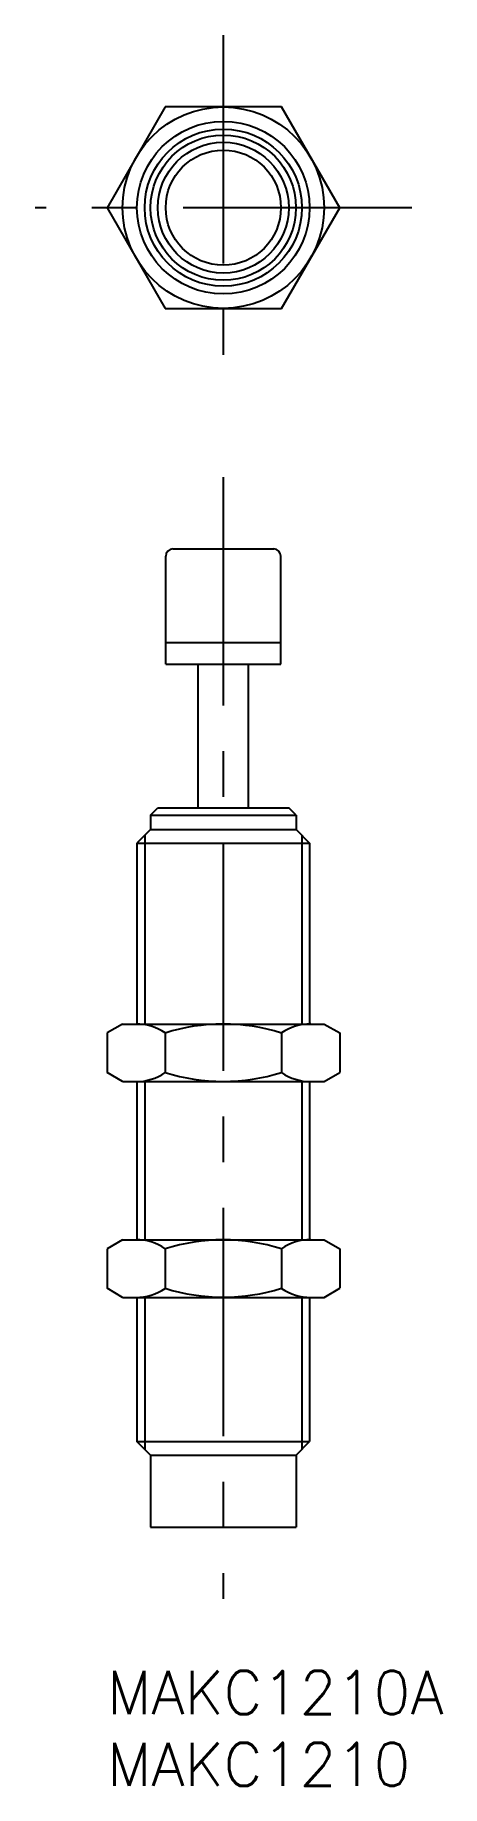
# Model space of a CAD drawing. Extents: x -5 to 23, y -8 to 114.
import ezdxf

# ---------------------------------------------------------------- set-up
doc = ezdxf.new("R2010")
doc.units = 0
doc.header["$LTSCALE"] = 0.5
doc.linetypes.add('CENTER', pattern=[50.8, 31.75, -6.35, 6.35, -6.35])
for name, color, linetype in [('MSM_CENTER', 1, 'CENTER'), ('MSM_CONTINUOUS', 7, 'CONTINUOUS'), ('MSM_NARROW', 5, 'CONTINUOUS'), ('MSM_PART_NUMBER', 7, 'CONTINUOUS')]:
    doc.layers.add(name, color=color, linetype=linetype)
doc.styles.get("Standard").update_dxf_attribs({"font": 'txt.shx', "height": 3, "bigfont": 'bigfont.shx'})

# ---------------------------------------------------------------- blocks, each defined once
blk = doc.blocks.new('*U2')
at = {"layer": 'MSM_PART_NUMBER'}
blk.add_text('MAKC1210A', height=3, dxfattribs=at).set_placement((0, -3))
blk = doc.blocks.new('*U3')
at = {"layer": 'MSM_PART_NUMBER'}
blk.add_text('MAKC1210', height=3, dxfattribs=at).set_placement((0, -8))

msp = doc.modelspace()

# ---------------------------------------------------------------- linework, layer by layer
at = {"layer": 'MSM_CENTER'}
for p, q in [((8.08, 113.73), (8.08, 89.73)), ((21.17, 101.73), (-5, 101.73)), ((8.08, 83), (8.08, 5))]:
    msp.add_line(p, q, dxfattribs=at)
at = {"layer": 'MSM_CONTINUOUS'}
for p, q in [((4.04, 108.73), (0, 101.73)), ((12.12, 108.73), (4.04, 108.73)), ((16.17, 101.73), (12.12, 108.73)), ((0, 101.73), (4.04, 94.73)), ((12.12, 94.73), (16.17, 101.73)), ((4.04, 94.73), (12.12, 94.73)), ((4.58, 78), (11.58, 78)), ((4.08, 70), (4.08, 77.5)), ((12.08, 70), (12.08, 77.5)), ((4.08, 71.5), (12.08, 71.5)), ((4.08, 70), (12.08, 70)), ((6.33, 60), (6.33, 70)), ((9.83, 60), (9.83, 70)), ((3.03, 59.5), (3.53, 60)), ((3.53, 60), (12.64, 60)), ((13.14, 59.5), (12.64, 60)), ((3.03, 58.5), (2.08, 57.55)), ((3.03, 59.5), (13.14, 59.5)), ((3.03, 59.5), (3.03, 58.5)), ((3.03, 58.5), (13.14, 58.5)), ((13.14, 59.5), (13.14, 58.5)), ((13.14, 58.5), (14.08, 57.55)), ((2.08, 57.55), (2.08, 44.97)), ((2.08, 57.55), (14.08, 57.55)), ((14.08, 57.55), (14.08, 44.97)), ((1.08, 44.97), (0, 44.35)), ((0, 44.35), (0, 41.6)), ((1.08, 44.97), (15.08, 44.97)), ((4.04, 44.35), (4.04, 41.6)), ((12.12, 44.35), (12.12, 41.6)), ((15.08, 44.97), (16.17, 44.35)), ((16.17, 44.35), (16.17, 41.6)), ((1.08, 40.97), (0, 41.6)), ((15.08, 40.97), (16.17, 41.6)), ((1.08, 40.97), (15.08, 40.97)), ((2.08, 40.97), (2.08, 29.97)), ((14.08, 40.97), (14.08, 29.97)), ((1.08, 29.97), (0, 29.35)), ((0, 29.35), (0, 26.6)), ((1.08, 29.97), (15.08, 29.97)), ((4.04, 29.35), (4.04, 26.6)), ((12.12, 29.35), (12.12, 26.6)), ((15.08, 29.97), (16.17, 29.35)), ((16.17, 29.35), (16.17, 26.6)), ((1.08, 25.97), (0, 26.6)), ((1.08, 25.97), (15.08, 25.97)), ((2.08, 25.97), (2.08, 15.95)), ((14.08, 25.97), (14.08, 15.95)), ((15.08, 25.97), (16.17, 26.6)), ((2.08, 15.95), (14.08, 15.95)), ((3.03, 15), (2.08, 15.95)), ((13.14, 15), (14.08, 15.95)), ((3.03, 15), (13.14, 15)), ((3.03, 15), (3.03, 10)), ((5.38, 15), (5.38, 15)), ((13.14, 15), (13.14, 10)), ((3.03, 10), (13.14, 10))]:
    msp.add_line(p, q, dxfattribs=at)
for radius in [7, 6, 5.05, 4.55, 4]:
    msp.add_circle((8.08, 101.73), radius, dxfattribs=at)
for centre, radius, start, end in [((4.58, 77.5), 0.5, 90, 180), ((11.58, 77.5), 0.5, 0, 90), ((2.02, 41.4), 3.58, 55.6158, 90), ((8.08, 31.6), 13.37, 72.412, 107.588), ((14.15, 41.4), 3.58, 90, 124.3842), ((2.02, 44.55), 3.58, 270, 304.3842), ((8.08, 54.35), 13.37, 252.412, 287.588), ((14.15, 44.55), 3.58, 235.6158, 270), ((2.02, 26.4), 3.58, 55.6158, 90), ((8.08, 16.6), 13.37, 72.412, 107.588), ((14.15, 26.4), 3.58, 90, 124.3842), ((2.02, 29.55), 3.58, 270, 304.3842), ((8.08, 39.35), 13.37, 252.412, 287.588), ((14.15, 29.55), 3.58, 235.6158, 270)]:
    msp.add_arc(centre, radius, start, end, dxfattribs=at)
at = {"layer": 'MSM_NARROW'}
for p, q in [((2.62, 58.09), (2.62, 44.97)), ((13.54, 58.09), (13.54, 44.97)), ((2.62, 40.97), (2.62, 29.97)), ((13.54, 40.97), (13.54, 29.97)), ((2.62, 25.97), (2.62, 15.41)), ((13.54, 25.97), (13.54, 15.41))]:
    msp.add_line(p, q, dxfattribs=at)
msp.add_circle((8.08, 101.73), 5.46, dxfattribs=at)

# ---------------------------------------------------------------- block references
at = {"layer": 'MSM_CONTINUOUS'}
for name in ['*U2', '*U3']:
    msp.add_blockref(name, (0, 0), dxfattribs=at)

doc.saveas('drawing.dxf')
